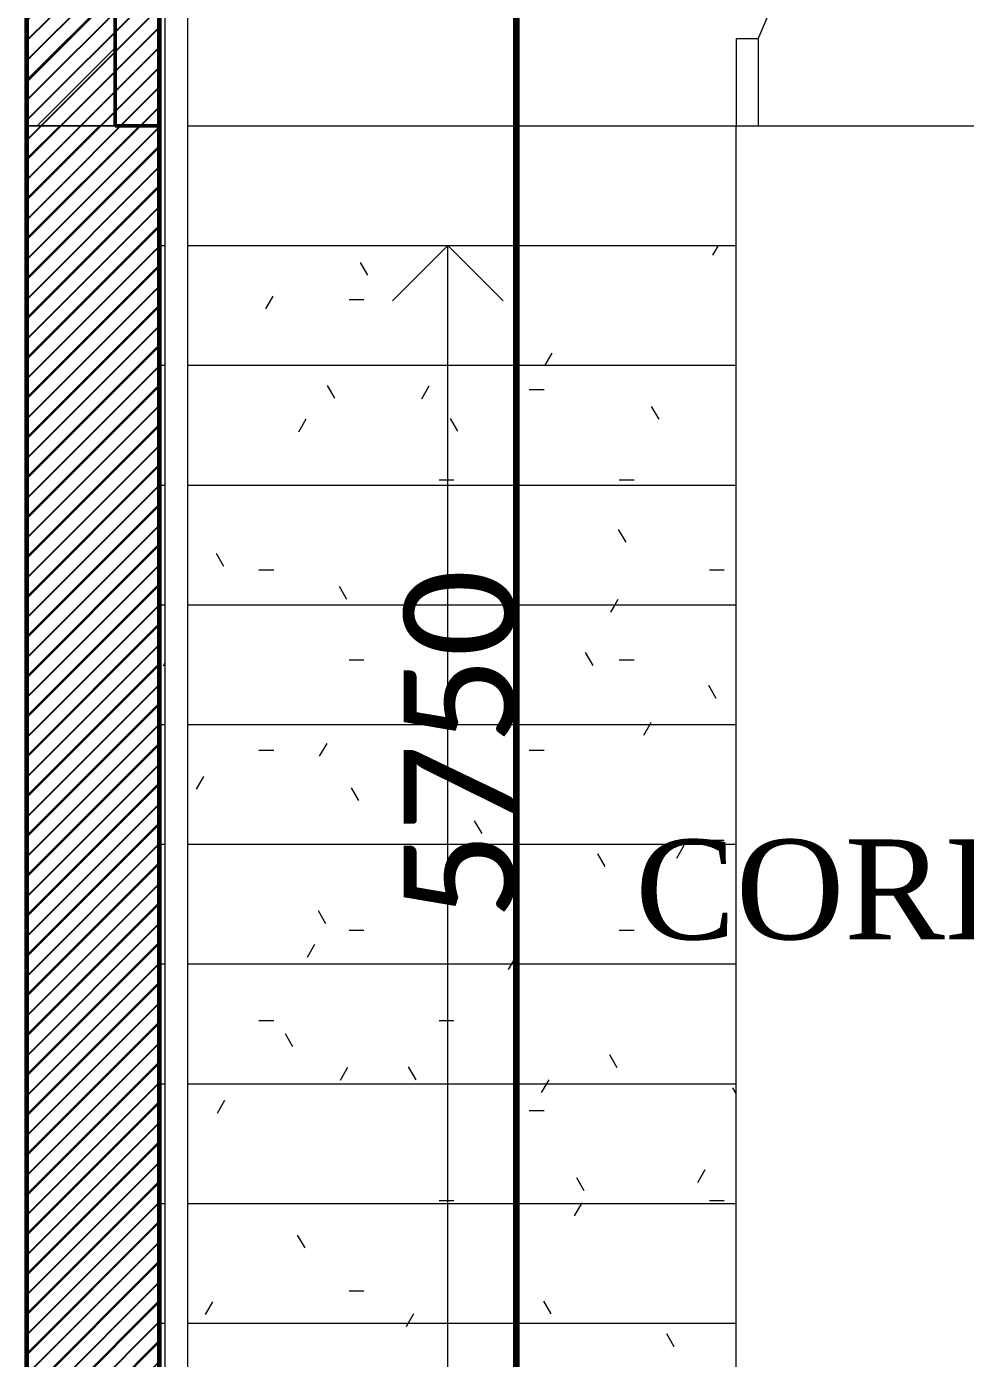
# Model space of a CAD drawing. Header units: millimetres. Extents: x -967280 to 3852, y 2833 to 1955156.
# Drawn here: x -944646 to -942529, y 631357 to 634360 of the extents above; entities that cross this region are included whole.
import ezdxf
from ezdxf.enums import TextEntityAlignment as Align

# ---------------------------------------------------------------- set-up
doc = ezdxf.new("R2010")
doc.units = ezdxf.units.MM
doc.header["$LTSCALE"] = 1000
doc.header["$PDMODE"] = 35
doc.header["$PDSIZE"] = 25
doc.linetypes.add('HRZN_Line-Ptrn-Dash', pattern=[4, 2, -2])
doc.linetypes.add('HRZN_Line-Ptrn-Sold', pattern=[9144001.0, 9144000.0, -1])
for name, color, linetype, lineweight in [('A-COLS', 8, 'HRZN_Line-Ptrn-Sold', 18), ('A-DIM', 7, 'Continuous', 13), ('A-FLOR-PATT', 1, 'Continuous', 13), ('A-STAIR', 1, 'HRZN_Line-Ptrn-Sold', 13), ('A-TONE', 40, 'HRZN_Line-Ptrn-Sold', 35), ('A-WALL', 8, 'HRZN_Line-Ptrn-Sold', 50), ('S - column', 6, 'Continuous', 60), ('Up Arrows', 3, 'Continuous', 13)]:
    doc.layers.add(name, color=color, linetype=linetype, lineweight=lineweight)
doc.layers.add('ARCH', color=8, linetype='Continuous')
doc.layers.add('S - col hach', color=1, linetype='Continuous')
doc.styles.add('ASD', font='times.ttf')
doc.styles.add('Calibri_1', font='calibri.ttf', dxfattribs={"height": 250})
doc.dimstyles.new('HRZN_Dimn-dflt', dxfattribs={"dimscale": 304.8, "dimtxt": 294.337106, "dimasz": 0.492126, "dimexe": 0, "dimexo": 0.0625, "dimgap": 0, "dimtad": 1, "dimdec": 0, "dimzin": 0, "dimdsep": 46, "dimtxsty": 'Calibri_1', "dimblk1": 'OBLIQUE', "dimblk2": 'OBLIQUE', "dimsah": 1, "dimcen": 0.09, "dimazin": 0, "dimtfac": 1, "dimtdec": 4, "dimtix": 1, "dimtmove": 0, "dimatfit": 3, "dimfxl": 0, "dimfxlon": 1, "dimtvp": 1, "dimtolj": 1, "dimtzin": 0, "dimarcsym": 2})
pattern_1 = [(0, (6650, -35800), (812.8, 203.2), [33.528, -576.072, 33.528, -576.072, -3251.2]), (0, (6650, -35800), (812.8, 203.2), [-1219.2, 33.528, -1185.672, 33.528, -576.072, -1422.4]), (0, (6650, -35800), (812.8, 203.2), [-3048, 33.528, -372.872, 33.528, -982.472]), (120, (6954.8, -35698.4), (-582.3764, 602.3054), [33.528, -576.072, 33.528, -576.072, -3251.2]), (120, (6954.8, -35698.4), (-582.3764, 602.3054), [-1219.2, 33.528, -1185.672, 33.528, -576.072, -1422.4]), (120, (6954.8, -35698.4), (-582.3764, 602.3054), [-3048, 33.528, -372.872, 33.528, -982.472]), (240, (7056.4, -35292), (-230.4236, -805.5054), [33.528, -576.072, 33.528, -576.072, -3251.2]), (240, (7056.4, -35292), (-230.4236, -805.5054), [-1219.2, 33.528, -1185.672, 33.528, -576.072, -1422.4]), (240, (7056.4, -35292), (-230.4236, -805.5054), [-3048, 33.528, -372.872, 33.528, -982.472])]

# ---------------------------------------------------------------- blocks, each defined once
blk = doc.blocks.new('_Oblique')
at = {"color": 0, "linetype": 'ByBlock', "lineweight": -2}
blk.add_line((-0.5, -0.5), (0.5, 0.5), dxfattribs=at)
blk = doc.blocks.new('*D1941')
at = {"layer": 'A-DIM', "color": 0, "lineweight": -2, "transparency": 16777216}
blk.add_line((23304.9, -33250), (23304.9, -27500), dxfattribs=at)
at = {"layer": 'Defpoints', "color": 0, "lineweight": 106, "transparency": 16777216}
for p in [(22500, -27500), (23304.9, -27500), (22500, -33250)]:
    blk.add_point(p, dxfattribs=at)
at = {"layer": 'A-DIM', "color": 0, "lineweight": -2, "transparency": 16777216, "xscale": 150, "yscale": 150, "zscale": 150}
for p, rotation in [((23304.9, -27500), 90), ((23304.9, -33250), 270)]:
    blk.add_blockref('_Oblique', p, dxfattribs=dict(at, rotation=rotation))
at = {"layer": 'A-DIM', "color": 0, "transparency": 16777216, "insert": (23176.9, -30375), "char_height": 250, "attachment_point": 5, "rotation": 90, "style": 'Calibri_1'}
blk.add_mtext('\\A1;5750', dxfattribs=at)
blk = doc.blocks.new('A$Ca5ad4f3b')
at = {"layer": 'S - col hach'}
h = blk.add_hatch(dxfattribs=at)
h.set_pattern_fill('ANSI31', color=256, scale=10)
h.set_pattern_definition([(45, (-223648.726, -1233952.032), (-22.4506403, 22.4506403), [])])
h.paths.add_polyline_path([(16400, -18100), (16100, -18100), (16100, -25300), (16400, -25300)])
at = {"layer": 'S - column'}
blk.add_lwpolyline([(16400, -18100), (16100, -18100), (16100, -25300), (16400, -25300)], close=True, dxfattribs=at)
at = {"ltscale": 6, "style": 'ASD'}
blk.add_text('CORE 1', height=225, dxfattribs=at).set_placement((18053, -21501.8), align=Align.MIDDLE_CENTER)
blk = doc.blocks.new('A$C1e5dc022')
at = {"layer": 'A-COLS'}
h = blk.add_hatch(dxfattribs=at)
h.set_pattern_fill('ANSI31', color=4, scale=20, angle=180)
h.set_pattern_definition([(225, (-217548.726, -1233776.03), (44.9012806, -44.9012806), [])])
h.paths.add_polyline_path([(22500, -28980), (22200, -28980), (22200, -34500), (22500, -34500)])
at = {"layer": 'A-STAIR', "linetype": 'Continuous'}
h = blk.add_hatch(dxfattribs=at)
h.set_pattern_fill('FP_15', color=4, style=0, pattern_type=2)
h.set_pattern_definition(pattern_1)
h.paths.add_polyline_path([(22500, -29520), (22512.7, -29520), (22512.7, -29250), (22500, -29250), (22500, -29274.5)])
h.paths.add_polyline_path([(22595.7, -29520), (23800, -29520), (23800, -29250), (22563.5, -29250), (22563.5, -29520)])
h = blk.add_hatch(dxfattribs=at)
h.set_pattern_fill('FP_15', color=4, style=0, pattern_type=2)
h.set_pattern_definition(pattern_1)
h.paths.add_polyline_path([(22500, -29790), (22512.7, -29790), (22512.7, -29752), (22509.1, -29751.5), (22508.1, -29746.5), (22507.5, -29745.6), (22508.1, -29743.9), (22507.2, -29743.3), (22508.1, -29741.3), (22507.1, -29740.9), (22507.1, -29739.6), (22508, -29732.1), (22507.7, -29730.8), (22507.9, -29729.6), (22508.1, -29728), (22507.6, -29727.5), (22509.1, -29722.3), (22509.1, -29720), (22512.7, -29720), (22512.7, -29520), (22500, -29520), (22500, -29752)])
h.paths.add_polyline_path([(22567.1, -29790), (23800, -29790), (23800, -29520), (22563.5, -29520), (22563.5, -29720), (22567.1, -29720.4), (22568, -29726.4), (22568, -29728), (22567.7, -29728.6), (22567.8, -29730.6), (22567.5, -29731), (22568.1, -29733.3), (22567.8, -29734.1), (22569.1, -29736), (22567.1, -29736), (22568.1, -29738.6), (22567.9, -29739.6), (22568.1, -29741.3), (22567.9, -29742.3), (22568, -29744), (22567.1, -29744.5), (22568.1, -29746.5), (22567.1, -29748.5), (22567.1, -29752), (22563.5, -29752), (22563.5, -29790), (22565.6, -29790)])
h = blk.add_hatch(dxfattribs=at)
h.set_pattern_fill('FP_14', color=4, style=0, pattern_type=2)
h.set_pattern_definition(pattern_1)
h.paths.add_polyline_path([(22500, -30060), (22512.7, -30060), (22512.7, -29790), (22504.5, -29790), (22504.5, -29799.5), (22500, -29799.5), (22500, -29810.5)])
h.paths.add_polyline_path([(22563.5, -30060), (23800, -30060), (23800, -29790), (22563.5, -29790), (22563.5, -29810.5)])
h = blk.add_hatch(dxfattribs=at)
h.set_pattern_fill('FP_15', color=4, style=0, pattern_type=2)
h.set_pattern_definition(pattern_1)
h.paths.add_polyline_path([(22512.7, -30330), (22512.7, -30060), (22500, -30060), (22500, -30330)])
h.paths.add_polyline_path([(22563.5, -30330), (23800, -30330), (23800, -30060), (22563.5, -30060), (22563.5, -30078.5)])
h = blk.add_hatch(dxfattribs=at)
h.set_pattern_fill('FP_15', color=4, style=0, pattern_type=2)
h.set_pattern_definition(pattern_1)
h.paths.add_polyline_path([(22500, -30600), (22512.7, -30600), (22512.7, -30330), (22500, -30330), (22500, -30346.4)])
h.paths.add_polyline_path([(22595.7, -30600), (23800, -30600), (23800, -30330), (22563.5, -30330), (22563.5, -30600)])
h = blk.add_hatch(dxfattribs=at)
h.set_pattern_fill('FP_15', color=4, style=0, pattern_type=2)
h.set_pattern_definition(pattern_1)
h.paths.add_polyline_path([(22512.7, -30870), (22512.7, -30793.7), (22504.5, -30793.7), (22504.5, -30825.4), (22500, -30825.4), (22500, -30870), (22504.5, -30870)])
h.paths.add_polyline_path([(22563.5, -30870), (23800, -30870), (23800, -30600), (22563.5, -30600), (22563.5, -30741.2), (22568, -30748.4), (22570.1, -30753.5), (22571.2, -30761.9), (22568.4, -30774.3), (22566.9, -30778.2), (22563.5, -30784), (22563.5, -30815.4)])
h.paths.add_polyline_path([(22504.5, -30730.2), (22512.7, -30730.2), (22512.7, -30600), (22500, -30600), (22500, -30698.4), (22504.5, -30698.4)])
h = blk.add_hatch(dxfattribs=at)
h.set_pattern_fill('FP_14', color=4, style=0, pattern_type=2)
h.set_pattern_definition(pattern_1)
h.paths.add_polyline_path([(22595.7, -31140), (23800, -31140), (23800, -30870), (22563.5, -30870), (22563.5, -31140)])
h.paths.add_polyline_path([(22512.7, -31140), (22512.7, -30870), (22500, -30870), (22500, -31140)])
h = blk.add_hatch(dxfattribs=at)
h.set_pattern_fill('FP_13', color=4, style=0, pattern_type=2)
h.set_pattern_definition(pattern_1)
h.paths.add_polyline_path([(22512.7, -31410), (22512.7, -31140), (22500, -31140), (22500, -31410)])
h.paths.add_polyline_path([(22563.5, -31410), (23800, -31410), (23800, -31140), (22563.5, -31140), (22563.5, -31150.4)])
h = blk.add_hatch(dxfattribs=at)
h.set_pattern_fill('FP_15', color=4, style=0, pattern_type=2)
h.set_pattern_definition(pattern_1)
h.paths.add_polyline_path([(22500, -31680), (22512.7, -31680), (22512.7, -31410), (22500, -31410), (22500, -31418.4)])
h.paths.add_polyline_path([(23184.1, -31680), (23800, -31680), (23800, -31410), (22563.5, -31410), (22563.5, -31680), (22595.7, -31680)])
h = blk.add_hatch(dxfattribs=at)
h.set_pattern_fill('FP_13', color=4, style=0, pattern_type=2)
h.set_pattern_definition(pattern_1)
h.paths.add_polyline_path([(22512.7, -31950), (22512.7, -31819.6), (22504.5, -31820.3), (22504.5, -31851.4), (22500, -31851.4), (22500, -31950)])
h.paths.add_polyline_path([(22595.7, -31950), (23800, -31950), (23800, -31680), (22563.5, -31680), (22563.5, -31767.1), (22568.5, -31775.6), (22570.1, -31779.5), (22571.2, -31787.9), (22568.4, -31800.3), (22566.9, -31804.2), (22563.5, -31809.9), (22563.5, -31950)])
h.paths.add_polyline_path([(22504.5, -31756.1), (22512.7, -31756.1), (22512.7, -31680), (22500, -31680), (22500, -31724.4), (22504.5, -31724.4), (22504.5, -31747.8)])
at = {"layer": 'A-TONE', "linetype": 'Continuous', "lineweight": 13}
h = blk.add_hatch(dxfattribs=at)
h.set_pattern_fill('FP_1', color=4, style=0, pattern_type=2)
h.set_pattern_definition([(45, (6650, -35800), (-251.447, 251.447), []), (45, (6650, -35419), (-251.447, 251.447), [])])
h.paths.add_polyline_path([(22400, -28980), (22400, -27700), (22200, -27700), (22200, -28980), (22301.5, -28980)])
at = {"layer": 'A-COLS', "color": 4}
blk.add_lwpolyline([(22500, -28980), (22200, -28980), (22200, -34500), (22500, -34500)], close=True, dxfattribs=at)
at = {"layer": 'A-FLOR-PATT', "color": 4}
blk.add_line((23800, -28980), (24534.4, -28980), dxfattribs=at)
at = {"layer": 'A-STAIR', "color": 4, "linetype": 'Continuous'}
for p, q in [((23850, -28783.6), (24277, -27769.9)), ((22512.7, -28980), (22512.7, -28710)), ((22563.5, -28980), (22563.5, -28710)), ((23800, -28783.6), (23800, -28980)), ((23850, -28783.6), (23800, -28783.6)), ((23850, -28783.6), (23850, -28980)), ((22512.7, -32220), (22512.7, -28980)), ((22563.5, -32220), (22563.5, -28980))]:
    blk.add_line(p, q, dxfattribs=at)
at = {"layer": 'A-STAIR', "color": 4}
for p, q in [((22563.5, -28980), (23800, -28980)), ((23800, -29250), (23800, -28980)), ((22500, -29250), (22512.7, -29250)), ((22563.5, -29250), (23800, -29250)), ((23800, -29520), (23800, -29250)), ((22500, -29520), (22512.7, -29520)), ((22563.5, -29520), (23800, -29520)), ((23800, -29790), (23800, -29520)), ((22500, -29790), (22512.7, -29790)), ((22563.5, -29790), (23800, -29790)), ((23800, -30060), (23800, -29790)), ((22500, -30060), (22512.7, -30060)), ((22563.5, -30060), (23800, -30060)), ((23800, -30330), (23800, -30060)), ((22500, -30330), (22512.7, -30330)), ((22563.5, -30330), (23800, -30330)), ((23800, -30600), (23800, -30330)), ((22500, -30600), (22512.7, -30600)), ((22563.5, -30600), (23800, -30600)), ((23800, -30870), (23800, -30600)), ((22500, -30870), (22512.7, -30870)), ((22563.5, -30870), (23800, -30870)), ((23800, -31140), (23800, -30870)), ((22500, -31140), (22512.7, -31140)), ((22563.5, -31140), (23800, -31140)), ((23800, -31410), (23800, -31140)), ((22500, -31410), (22512.7, -31410)), ((22563.5, -31410), (23800, -31410)), ((23800, -31680), (23800, -31410)), ((22500, -31680), (22512.7, -31680)), ((22563.5, -31680), (23800, -31680)), ((23800, -31950), (23800, -31680))]:
    blk.add_line(p, q, dxfattribs=at)
at = {"layer": 'A-STAIR', "color": 4, "linetype": 'HRZN_Line-Ptrn-Dash'}
for p, q in [((22500, -29250), (22512.7, -29250)), ((22563.5, -29250), (23800, -29250)), ((22500, -29520), (22512.7, -29520)), ((22563.5, -29520), (23800, -29520)), ((22500, -29790), (22512.7, -29790)), ((22563.5, -29790), (23800, -29790)), ((22500, -30060), (22512.7, -30060)), ((22563.5, -30060), (23800, -30060)), ((22500, -30330), (22512.7, -30330)), ((22563.5, -30330), (23800, -30330)), ((22500, -30600), (22512.7, -30600)), ((22563.5, -30600), (23800, -30600)), ((22500, -30870), (22512.7, -30870)), ((22563.5, -30870), (23800, -30870)), ((22500, -31140), (22512.7, -31140)), ((22563.5, -31140), (23800, -31140)), ((22500, -31410), (22512.7, -31410)), ((22563.5, -31410), (23800, -31410)), ((22500, -31680), (22512.7, -31680)), ((22563.5, -31680), (23800, -31680))]:
    blk.add_line(p, q, dxfattribs=at)
at = {"layer": 'A-WALL', "color": 4}
for p, q in [((22200, -27700), (22200, -34500)), ((22400, -28980), (22400, -27700)), ((22500, -28980), (22400, -28980)), ((22500, -33250), (22500, -28980))]:
    blk.add_line(p, q, dxfattribs=at)
at = {"layer": 'A-WALL', "color": 4, "linetype": 'Continuous', "lineweight": 13}
blk.add_line((22200, -28980), (22400, -28980), dxfattribs=at)
at = {"layer": 'Up Arrows', "color": 4}
for p, q in [((23150, -29250), (23025, -29375)), ((23150, -29250), (23150, -29250)), ((23150, -29520), (23150, -29250)), ((23150, -29250), (23275, -29375)), ((23150, -29790), (23150, -29520)), ((23150, -30060), (23150, -29790)), ((23150, -30330), (23150, -30060)), ((23150, -30600), (23150, -30330)), ((23150, -30870), (23150, -30600)), ((23150, -31140), (23150, -30870)), ((23150, -31410), (23150, -31140)), ((23150, -31680), (23150, -31410)), ((23150, -31950), (23150, -31680))]:
    blk.add_line(p, q, dxfattribs=at)
at = {"layer": 'A-DIM', "color": 4}
blk.add_blockref('A$Ca5ad4f3b', (6100, -9200), dxfattribs=at)
dim = blk.add_aligned_dim(p1=(22500, -33250), p2=(855724, 1292040.2), distance=-804.9, dimstyle='HRZN_Dimn-dflt', override={"dimpost": '<>'}, dxfattribs=at)
dim.commit()
dim.dimension.update_dxf_attribs({"geometry": '*D1941', "text_midpoint": (23176.9, -30375)})

msp = doc.modelspace()

# ---------------------------------------------------------------- block references
at = {"layer": 'ARCH', "lineweight": 106, "ltscale": 30}
msp.add_blockref('A$C1e5dc022', (-966846.1, 663116.2), dxfattribs=at)

doc.saveas('drawing.dxf')
